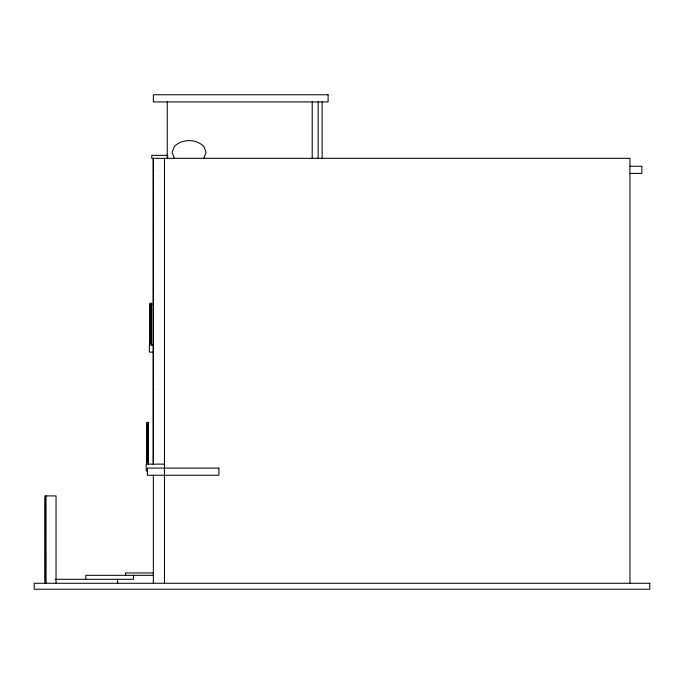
<?xml version="1.0" encoding="UTF-8"?>
<svg xmlns="http://www.w3.org/2000/svg" width="684" height="684" viewBox="0 0 684 684"><rect width="100%" height="100%" fill="white"/><g stroke="black" fill="none" stroke-linecap="round" stroke-linejoin="round"><path stroke-width="1.03" d="M203.815 158.312L206.089 152.352L203.815 146.402C195.915 138.715 182.277 138.715 174.369 146.402L172.094 152.352L174.369 158.312M630.135 166.255L641.857 166.255L641.857 173.403L630.135 173.403M149.77 304.867L151.762 304.867L151.762 303.277L149.77 303.277L149.77 344.975M149.77 342L151.557 342M149.77 343.394L151.557 343.394M153.592 344.975L149.377 344.975L149.377 352.132L153.592 352.132M146.598 424.012L148.582 424.012L148.582 422.421L146.598 422.421L146.598 464.128M146.598 461.144L148.385 461.144M146.598 462.538L148.385 462.538M164.134 464.128L146.196 464.128L146.196 471.276M153.045 572.953L125.548 572.953L125.548 575.329M153.045 575.329L85.833 575.329L85.833 579.305M55.361 579.305L133.491 579.305L133.491 575.329M629.938 583.272L629.938 158.312L151.762 158.312L151.762 155.336L167.648 155.336L167.648 158.312M322.138 101.916L322.138 158.474M318.171 101.916L318.171 158.474M312.212 101.916L312.212 158.474M167.247 101.916L167.247 158.474M164.468 158.312L164.468 583.272M153.327 158.312L153.327 464.128M153.344 475.252L153.344 583.272M153.267 158.312L153.267 159.74M153.25 160.022L153.233 162.322M153.25 162.604L153.267 164.904M153.25 165.186L153.233 167.486M153.267 167.768L153.25 170.068M153.25 170.35L153.25 172.65M153.25 172.932L153.233 175.232M153.233 175.506L153.267 177.814M153.267 178.088L153.25 180.396M153.25 180.67L153.233 182.979M153.233 183.252L153.267 185.561M153.25 185.834L153.267 188.143M153.25 188.416L153.25 190.725M153.233 190.998L153.25 193.307M153.25 193.581L153.267 195.88M153.233 196.163L153.267 198.463M153.25 198.745L153.267 201.045M153.267 201.327L153.25 203.627M153.267 203.909L153.267 206.209M153.25 206.491L153.25 208.791M153.233 209.073L153.267 211.373M153.233 211.655L153.267 213.955M153.233 214.237L153.267 216.537M153.25 216.811L153.267 219.119M153.267 219.393L153.267 221.702M153.267 221.975L153.233 224.284M153.25 224.557L153.25 226.866M153.267 227.139L153.233 229.448M153.267 229.721L153.267 232.03M153.267 232.303L153.267 234.603M153.25 234.886L153.267 237.186M153.267 237.468L153.233 239.768M153.233 240.05L153.25 242.35M153.25 242.632L153.25 244.932M153.267 245.214L153.25 247.514M153.233 247.796L153.233 250.096M153.267 250.378L153.233 252.678M153.233 252.96L153.267 255.26M153.25 255.534L153.267 257.842M153.25 258.116L153.233 260.424M153.25 260.698L153.25 263.007M153.267 263.28L153.233 265.589M153.25 265.862L153.267 268.171M153.233 268.444L153.267 270.753M153.233 271.026L153.267 273.335M153.233 273.609L153.267 275.909M153.25 276.191L153.267 278.491M153.25 278.773L153.25 281.073M153.267 281.355L153.267 283.655M153.25 283.937L153.267 286.237M153.233 286.519L153.233 288.819M153.25 289.101L153.233 291.401M153.25 291.683L153.267 293.983M153.267 294.265L153.233 296.565M153.25 296.839L153.25 299.147M153.233 299.421L153.25 301.729M153.25 302.003L153.25 304.312M153.233 304.585L153.267 306.894M153.233 307.167L153.233 309.476M153.25 309.749L153.233 312.058M153.233 312.332L153.233 314.631M153.25 314.914L153.25 317.214M153.267 317.496L153.233 319.796M153.267 320.078L153.267 322.378M153.233 322.66L153.25 324.96M153.267 325.242L153.267 327.542M153.267 327.824L153.233 330.124M153.267 330.406L153.267 332.706M153.25 332.988L153.25 335.288M153.267 335.562L153.25 337.87M153.25 338.144L153.25 340.452M153.267 340.726L153.267 343.035M153.233 343.308L153.267 345.617M153.25 345.89L153.267 348.199M153.267 348.472L153.267 350.781M153.25 351.054L153.25 353.363M153.233 353.637L153.267 355.937M153.25 356.219L153.233 358.519M153.25 358.801L153.25 361.101M153.233 361.383L153.267 363.683M153.267 363.965L153.267 366.265M153.233 366.547L153.267 368.847M153.25 369.129L153.25 371.429M153.25 371.711L153.233 374.011M153.267 374.293L153.267 376.593M153.267 376.867L153.25 379.175M153.25 379.449L153.233 381.757M153.233 382.031L153.233 384.34M153.25 384.613L153.267 386.922M153.25 387.195L153.25 389.504M153.233 389.777L153.233 392.086M153.267 392.359L153.25 394.659M153.233 394.942L153.233 397.242M153.267 397.524L153.267 399.824M153.233 400.106L153.267 402.406M153.267 402.688L153.233 404.988M153.25 405.27L153.25 407.57M153.25 407.852L153.25 410.152M153.25 410.434L153.25 412.734M153.25 413.016L153.25 415.316M153.25 415.59L153.25 417.898M153.267 418.172L153.25 420.48M153.25 420.754L153.25 423.063M153.25 423.336L153.25 425.645M153.25 425.918L153.267 428.227M153.25 428.5L153.267 430.809M153.25 431.082L153.233 433.391M153.267 433.665L153.267 435.964M153.267 436.247L153.267 438.547M153.267 438.829L153.233 441.129M153.25 441.411L153.25 443.711M153.25 443.993L153.25 446.293M153.267 446.575L153.267 448.875M153.25 449.157L153.267 451.457M153.267 451.739L153.267 454.039M153.233 454.321L153.25 456.621M153.25 456.895L153.233 459.203M153.25 459.477L153.25 461.786M153.25 462.059L153.267 464.128M151.557 303.277L151.557 344.975M148.385 422.421L148.385 464.128M117.605 579.305L117.605 583.272M56.045 583.272L56.045 495.9L44.922 495.9L44.922 583.272M46.016 495.9L46.093 583.272M45.324 497.884L45.324 580.1M328.098 94.768L153.344 94.768L153.344 101.916L328.098 101.916L328.098 94.768M151.207 305.662L150.326 305.662L150.326 341.401L151.207 341.401L151.207 305.662M148.026 424.807L147.154 424.807L147.154 460.554L148.026 460.554L148.026 424.807M218.88 468.095L147.393 468.095L147.393 475.252L218.88 475.252L218.88 468.095M649.8 583.272L34.2 583.272L34.2 589.232L649.8 589.232L649.8 583.272"/></g></svg>
